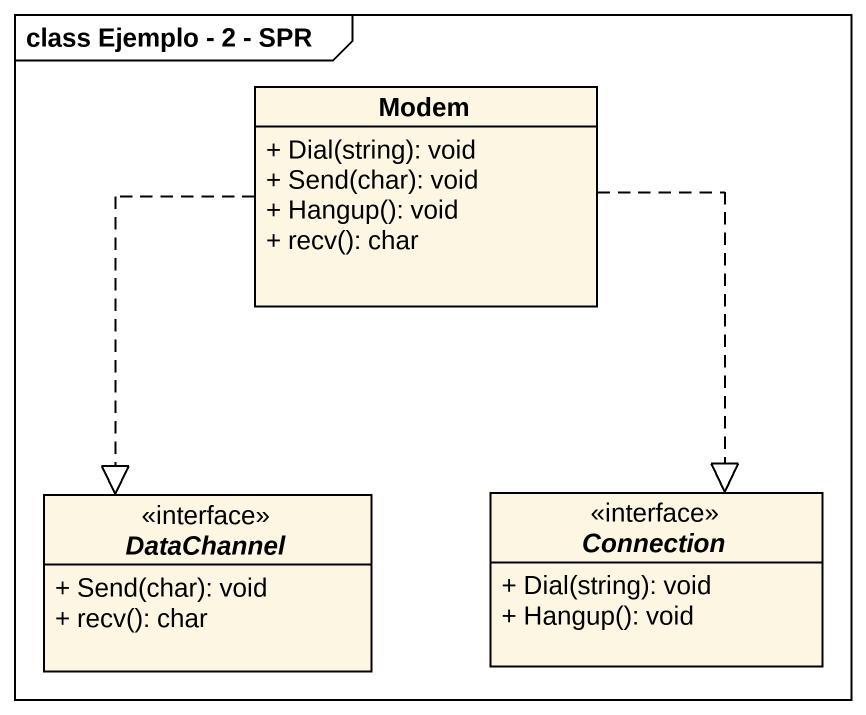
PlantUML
@startuml
mainframe class Ejemplo - 2 - SPR
hide circle
hide empty members
skinparam classAttributeIconSize 0
class Modem {
  + Dial(string): void
  + Send(char): void
  + Hangup(): void
  + recv(): char
}
interface DataChannel <<interface>> {
  + Send(char): void
  + recv(): char
}
interface Connection <<interface>> {
  + Dial(string): void
  + Hangup(): void
}
Modem ..|> DataChannel
Modem ..|> Connection
@enduml
